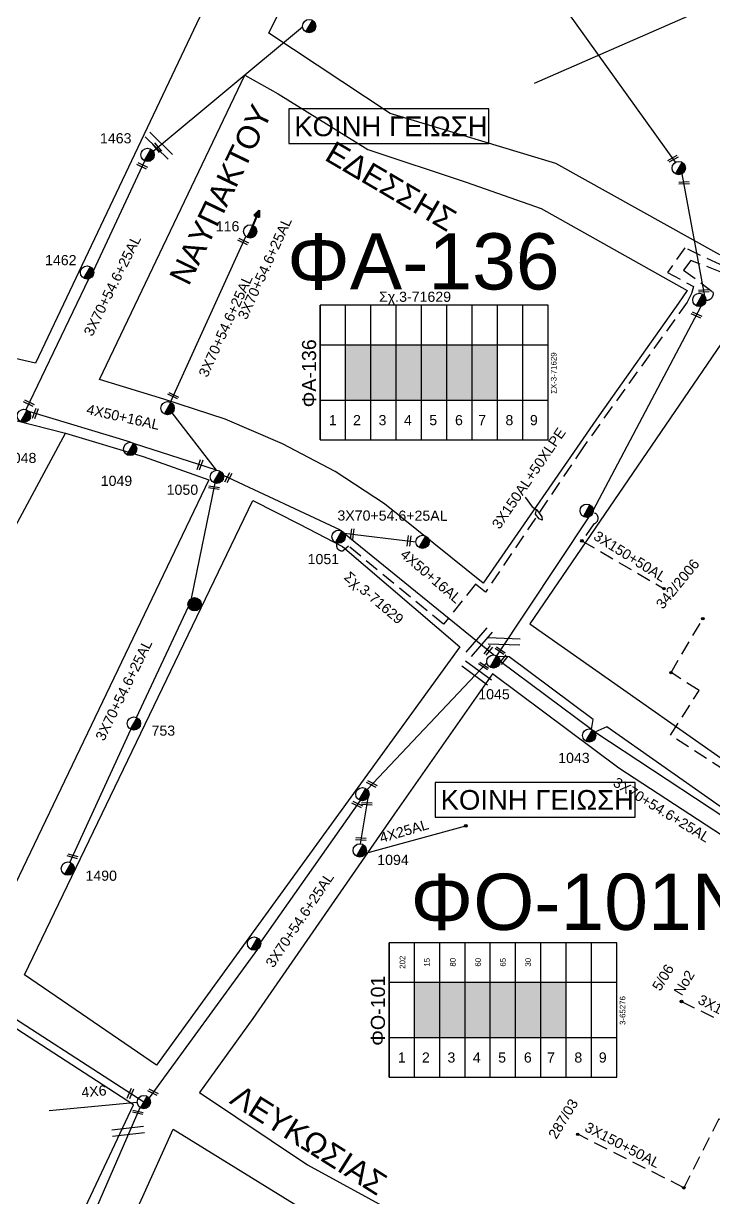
# Model space of a CAD drawing. Header units: millimetres. Extents: x 1113 to 5794, y 757 to 3537.
# Drawn here: x 2133.1 to 2255.7, y 1407 to 1615.7 of the extents above; entities that cross this region are included whole.
import ezdxf
from ezdxf.enums import TextEntityAlignment as Align

# ---------------------------------------------------------------- set-up
doc = ezdxf.new("R2010")
doc.units = ezdxf.units.MM
doc.linetypes.add('DASHED', pattern=[19.05, 12.7, -6.35])
for name, color, linetype in [('Άγνωστα', 7, 'Continuous'), ('Ασφαλειοκιβώτια Χ.Τ 9 αναχωρήσεων', 7, 'Continuous'), ('Γυμνά εναέρια ΧΤ και ΦΟΠ (3Φ)   4x50+16AL', 7, 'Continuous'), ('Εναέρια παροχή ΧΤ 4x25', 7, 'SYN_LINE'), ('Επίτονοι', 7, 'Continuous'), ('Επιγραφές - Σχήματα', 7, 'Continuous'), ('Καλώδια ΧΤ   3x150+50AL', 7, 'DASHED'), ('Καλώδια ΧΤ   3x150AL+50XLPE', 7, 'DASHED'), ('Μηχανική τομή', 7, 'Continuous'), ('Στύλος Ξύλινος', 7, 'Continuous'), ('Στύλος Ξύλινος @ 1', 7, 'Continuous'), ('Στύλος ΦΜ', 7, 'Continuous'), ('Στύλος ΦΜ @ 1', 7, 'Continuous'), ('Συνδέσεις', 7, 'Continuous'), ('Συνεστραμμένα ΧΤ   3x70+54.6+25 AL', 7, 'SYN_LINE'), ('Τομή', 7, 'Continuous'), ('Υπόβαθρο ΔΕΗ', 7, 'Continuous')]:
    doc.layers.add(name, color=color, linetype=linetype)
doc.styles.get("Standard").update_dxf_attribs({"font": 'arial.ttf'})
doc.linetypes.add('SYN_LINE', pattern='A,0.5,-0.0001,["/\\/\\/\\/",Standard,S=0.1,R=0,X=0,Y=-0.05],-0.25', length=0.7501)

# ---------------------------------------------------------------- blocks, each defined once
blk = doc.blocks.new('ΥΠΑΡΧΩΝ ΤΣΙΜΕΝΤΕΝΙΟΣ ΣΤΥΛΟΣ')
at = {"layer": 'Στύλος ΦΜ'}
blk.add_hatch(color=7, dxfattribs=at).paths.add_polyline_path([(-1.29, -2.28, 0.574793), (2.62, 0, 0.268822), (1.3, 2.27)])
at = {"layer": 'Στύλος ΦΜ', "color": 7}
blk.add_line((-1.29, -2.28), (1.3, 2.27), dxfattribs=at)
blk.add_circle((0, 0), 2.62, dxfattribs=at)
at = {"layer": 'Στύλος ΦΜ', "flags": 4}
for tag, p in [('ΑΡΙΘΜΟΣ', (-4.68, 8.05)), ('ΤΥΠΟΣ', (-4.91, 3.03))]:
    blk.add_attdef(tag, p, '', height=4, dxfattribs=at)
blk = doc.blocks.new('ΥΠΑΡΧΩΝ ΞΥΛΙΝΟΣ ΣΤΥΛΟΣ')
at = {"layer": 'Στύλος Ξύλινος'}
h = blk.add_hatch(color=7, dxfattribs=at)
h.paths.add_polyline_path([(-2.62, 0, 0.270008), (-1.29, -2.28), (1.3, 2.27, 0.576266)])
h.paths.add_polyline_path([(-1.29, -2.28, 0.574793), (2.62, 0, 0.268822), (1.3, 2.27)])
at = {"layer": 'Στύλος Ξύλινος', "color": 7}
blk.add_line((-1.29, -2.28), (1.3, 2.27), dxfattribs=at)
blk.add_circle((0, 0), 2.62, dxfattribs=at)
at = {"layer": 'Στύλος Ξύλινος', "flags": 4}
for tag, p in [('ΑΡΙΘΜΟΣ', (-4.91, 8.6)), ('ΤΥΠΟΣ', (-4.85, 3.39))]:
    blk.add_attdef(tag, p, '', height=4, dxfattribs=at)
blk = doc.blocks.new('ΑΣΦΑΛΕΙΟΚΙΒΩΤΙΟ ΥΠΟΣΤΑΘΜΟΥ 9 ΑΝΑΧΩΡΗΣΕΩΝ')
at = {"layer": 'Ασφαλειοκιβώτια Χ.Τ 9 αναχωρήσεων', "ltscale": 40}
for p, q in [((-23.8, 40.36), (24.02, 40.36)), ((-9.72, 40.36), (-9.72, -40.64)), ((9.94, 40.36), (9.94, -40.64)), ((-23.8, 31.36), (24.02, 31.36)), ((-23.8, 22.36), (24.02, 22.36)), ((-23.8, 13.36), (24.02, 13.36)), ((-23.8, 4.36), (24.02, 4.36)), ((-23.8, -4.64), (24.02, -4.64)), ((-23.8, -13.64), (24.02, -13.64)), ((-23.8, -22.64), (24.02, -22.64)), ((-23.8, -31.64), (24.02, -31.64))]:
    blk.add_line(p, q, dxfattribs=at)
at = {"layer": 'Ασφαλειοκιβώτια Χ.Τ 9 αναχωρήσεων'}
blk.add_lwpolyline([(-23.8, -40.64), (24.02, -40.64), (24.02, 40.36), (-23.8, 40.36)], close=True, dxfattribs=at)
for s, p in [('1', (-18.61, 37.24)), ('2', (-18.61, 28.67)), ('3', (-18.61, 19.6)), ('4', (-18.61, 10.58)), ('5', (-18.61, 1.57)), ('6', (-18.61, -7.57)), ('7', (-18.61, -15.81)), ('8', (-18.61, -25.5)), ('9', (-18.61, -34.19))]:
    blk.add_text(s, height=3.6, rotation=270, dxfattribs=at).set_placement(p)
at = {"layer": 'Ασφαλειοκιβώτια Χ.Τ 9 αναχωρήσεων', "ltscale": 40}
for tag, height, p in [('ΟΝΟΜΑ', 5, (-0.16, 44.31)), ('ΚΕΙΜΕΝΟ 1', 2, (17.06, 35.59)), ('ΚΕΙΜΕΝΟ 2', 2, (17.06, 26.88)), ('ΚΕΙΜΕΝΟ 3', 2, (17.06, 17.69)), ('ΚΕΙΜΕΝΟ 4', 2, (17.06, 8.71)), ('ΚΕΙΜΕΝΟ 5', 2, (17.06, -0.13)), ('ΚΕΙΜΕΝΟ 6', 2, (17.06, -9.05)), ('ΚΕΙΜΕΝΟ 7', 2, (17.06, -18.13)), ('ΚΕΙΜΕΝΟ 8', 2, (17.06, -26.85)), ('ΚΕΙΜΕΝΟ 9', 2, (17.06, -35.99)), ('ΣΧ', 2, (-0.1, -42.64))]:
    blk.add_attdef(tag, text='', height=height, dxfattribs=at).set_placement(p, align=Align.MIDDLE_CENTER)
blk = doc.blocks.new('ΜΗΧΑΝΙΚΗ ΤΟΜΗ')
at = {"layer": 'Μηχανική τομή', "ltscale": 40}
for p, q in [((-1.89, 0.78), (1.89, 0.78)), ((1.89, 0), (-1.89, 0))]:
    blk.add_line(p, q, dxfattribs=at)
blk = doc.blocks.new('ΤΟΜΗ')
at = {"layer": 'Τομή', "ltscale": 40}
for p, q in [((-5.68, 0), (5.68, 0)), ((5.68, -2.33), (-5.68, -2.33))]:
    blk.add_line(p, q, dxfattribs=at)
blk = doc.blocks.new('ΕΠΙΤΟΝΟΣ')
at = {"layer": 'Επίτονοι', "lineweight": 40, "ltscale": 40}
blk.add_hatch(color=256, dxfattribs=at).paths.add_polyline_path([(-1.13, 6.47), (0, 9.1), (1.13, 6.47)])
for p, q in [((-1.13, 6.47), (0, 9.1)), ((1.13, 6.47), (-1.13, 6.47)), ((-1.13, 6.47), (0, 6.47)), ((0, 9.1), (1.13, 6.47)), ((0, 6.47), (0, 0))]:
    blk.add_line(p, q, dxfattribs=at)
blk = doc.blocks.new('_ΣΥΝΔΕΣΗ')
at = {"layer": 'Συνδέσεις', "linetype": 'SYN_LINE', "ltscale": 40}
blk.add_hatch(color=256, dxfattribs=at).paths.add_polyline_path([(0.5, -0.01, 1), (-0.5, -0.01, 1)])
at = {"layer": 'Συνδέσεις'}
blk.add_circle((0, -0.01), 0.5, dxfattribs=at)

msp = doc.modelspace()

# ---------------------------------------------------------------- hatches: boundary and pattern name
at = {"layer": 'Ασφαλειοκιβώτια Χ.Τ 9 αναχωρήσεων', "lineweight": -3}
for color, points in [(1, [(2194.79, 1558.57), (2190.29, 1558.57), (2190.29, 1548.74), (2194.79, 1548.74)]), (85, [(2199.29, 1558.57), (2194.79, 1558.57), (2194.79, 1548.74), (2199.29, 1548.74)]), (30, [(2203.79, 1558.57), (2199.29, 1558.57), (2199.29, 1548.74), (2203.79, 1548.74)]), (6, [(2208.29, 1558.57), (2203.79, 1558.57), (2203.79, 1548.74), (2208.29, 1548.74)]), (27, [(2212.79, 1558.57), (2208.29, 1558.57), (2208.29, 1548.74), (2212.79, 1548.74)]), (62, [(2217.29, 1558.57), (2212.79, 1558.57), (2212.79, 1548.74), (2217.29, 1548.74)]), (85, [(2207.03, 1445.25), (2202.53, 1445.25), (2202.53, 1435.42), (2207.03, 1435.42)]), (2, [(2211.53, 1445.25), (2207.03, 1445.25), (2207.03, 1435.42), (2211.53, 1435.42)]), (1, [(2216.03, 1445.25), (2211.53, 1445.25), (2211.53, 1435.42), (2216.03, 1435.42)]), (5, [(2220.53, 1445.25), (2216.03, 1445.25), (2216.03, 1435.42), (2220.53, 1435.42)]), (173, [(2225.03, 1445.25), (2220.53, 1445.25), (2220.53, 1435.42), (2225.03, 1435.42)]), (27, [(2229.53, 1445.25), (2225.03, 1445.25), (2225.03, 1435.42), (2229.53, 1435.42)])]:
    msp.add_hatch(color=color, dxfattribs=at).paths.add_polyline_path(points)

# ---------------------------------------------------------------- linework, layer by layer
at = {"layer": 'Άγνωστα', "color": 85, "linetype": 'DASHED', "lineweight": -3, "ltscale": 0.2}
msp.add_lwpolyline([(2270.94, 1467.88), (2272.64, 1469.39), (2274.63, 1469.99), (2275.75, 1473.83), (2271.13, 1477.02), (2269.93, 1474.86), (2267.23, 1476.74), (2248.05, 1489.18), (2253.11, 1497.12), (2248.14, 1500.31), (2253.79, 1509.91)], dxfattribs=at)
at = {"layer": 'Άγνωστα', "color": 27, "linetype": 'SYN_LINE', "lineweight": -3, "ltscale": 20}
msp.add_lwpolyline([(2153.29, 1423.87), (2137.65, 1422.38)], dxfattribs=at)
at = {"layer": 'Γυμνά εναέρια ΧΤ και ΦΟΠ (3Φ)   4x50+16AL', "color": 85, "lineweight": -3}
for points in [[(2152.07, 1541.25), (2134.05, 1546.72)], [(2167.4, 1536.3), (2152.79, 1540.98)], [(2189.38, 1525.61), (2168.61, 1535.35)], [(2216.62, 1503.45), (2190.14, 1524.96)]]:
    msp.add_lwpolyline(points, dxfattribs=at)
at = {"layer": 'Εναέρια παροχή ΧΤ 4x25', "color": 27, "lineweight": -3, "ltscale": 20}
msp.add_lwpolyline([(2193.89, 1468.19), (2211.67, 1473.06)], dxfattribs=at)
at = {"layer": 'Επιγραφές - Σχήματα', "color": 190, "lineweight": -3}
for points in [[(2180.24, 1594.35), (2215.75, 1594.35), (2215.75, 1600.53), (2180.24, 1600.53)], [(2206.23, 1474.6), (2241.75, 1474.6), (2241.75, 1480.78), (2206.23, 1480.78)]]:
    msp.add_lwpolyline(points, close=True, dxfattribs=at)
at = {"layer": 'Επιγραφές - Σχήματα', "lineweight": -3}
msp.add_lwpolyline([(2222.22, 1531.48), (2223.46, 1529.79), (2224.21, 1529.29), (2225.17, 1528.03), (2225.24, 1527.42), (2224.71, 1527.65), (2224.08, 1528.46), (2224.21, 1529.29)], dxfattribs=at)
at = {"layer": 'Καλώδια ΧΤ   3x150+50AL', "color": 1, "lineweight": -3, "ltscale": 0.2}
msp.add_lwpolyline([(2234.28, 1528.77, -0.810288), (2234.45, 1526.76), (2232.3, 1523.75), (2246.9, 1515.23)], format="xyb", dxfattribs=at)
at = {"layer": 'Καλώδια ΧΤ   3x150+50AL', "color": 173, "lineweight": -3, "ltscale": 0.2}
msp.add_lwpolyline([(2249.99, 1441.83), (2264.81, 1434.62), (2259.82, 1425.72, -0.972713), (2256.66, 1421), (2250.42, 1408.72), (2231.56, 1418.23)], format="xyb", dxfattribs=at)
at = {"layer": 'Καλώδια ΧΤ   3x150AL+50XLPE', "color": 1, "lineweight": -3, "ltscale": 0.2}
msp.add_lwpolyline([(2268.75, 1584.66), (2273.18, 1582.66, -0.572569), (2273.38, 1580.77), (2270.69, 1576.92), (2256.85, 1571.58), (2251.68, 1573.55), (2250.37, 1571.86), (2255.62, 1567.98, -0.541566), (2254.35, 1566.55, -2.303902)], format="xyb", dxfattribs=at)
at = {"layer": 'Καλώδια ΧΤ   3x150AL+50XLPE', "color": 85, "lineweight": -3, "ltscale": 0.2}
msp.add_lwpolyline([(2267.9, 1583.33), (2271.79, 1580.8), (2270.13, 1578.3), (2256.85, 1572.88), (2250.58, 1575.81), (2247.52, 1571.45), (2252.11, 1568.93), (2251.79, 1567.69), (2251.02, 1566.17), (2232.56, 1540.42), (2215.17, 1514.58), (2213.37, 1516.03), (2207.72, 1508.89), (2190.85, 1522.77), (2189.94, 1522.02, -0.692696), (2188.81, 1523.32, -1.972513)], format="xyb", dxfattribs=at)
at = {"layer": 'Συνεστραμμένα ΧΤ   3x70+54.6+25 AL', "color": 1, "lineweight": -3, "ltscale": 20}
for points in [[(2248.93, 1591.03), (2229.78, 1617.72)], [(2156.1, 1593.02), (2182.67, 1615.1)], [(2254.13, 1567.24), (2250.12, 1589)], [(2234.33, 1529.15), (2253.48, 1565.43)], [(2217.16, 1503.3), (2233.62, 1528.01)]]:
    msp.add_lwpolyline(points, dxfattribs=at)
at = {"layer": 'Συνεστραμμένα ΧΤ   3x70+54.6+25 AL', "color": 85, "lineweight": -3, "ltscale": 20}
for points in [[(2145.51, 1571.73), (2154.61, 1591.29)], [(2159.19, 1548.4), (2172.57, 1577.87)], [(2133.54, 1547.07), (2144.66, 1570.31)], [(2162.93, 1513.5), (2167.12, 1534)], [(2153.17, 1492.33), (2162.37, 1512.05)], [(2141.34, 1466.57), (2152.14, 1490.21)]]:
    msp.add_lwpolyline(points, dxfattribs=at)
at = {"layer": 'Συνεστραμμένα ΧΤ   3x70+54.6+25 AL', "color": 85, "lineweight": -3, "ltscale": 10}
for points in [[(2167.4, 1536.3), (2159.5, 1546.48)], [(2190.06, 1525.11), (2202.81, 1523.57)]]:
    msp.add_lwpolyline(points, dxfattribs=at)
at = {"layer": 'Συνεστραμμένα ΧΤ   3x70+54.6+25 AL', "color": 5, "lineweight": -3, "ltscale": 20}
for points in [[(2234, 1490.22), (2234.28, 1491.95), (2219.36, 1503.09), (2217.36, 1503.15)], [(2266.06, 1470.07), (2236.71, 1490.69), (2234.6, 1489.72)]]:
    msp.add_lwpolyline(points, dxfattribs=at)
at = {"layer": 'Συνεστραμμένα ΧΤ   3x70+54.6+25 AL', "color": 27, "lineweight": -3, "ltscale": 20}
for points in [[(2215.41, 1502.06), (2194.13, 1479.53)], [(2234, 1490.22), (2217.75, 1502.29)], [(2265.34, 1469.43), (2234.6, 1489.72)], [(2194.28, 1478.05), (2192.92, 1469.87)], [(2192.92, 1477.58), (2175.2, 1452.39)], [(2174.65, 1451.12), (2155.38, 1424.7)], [(2154.47, 1423.95), (2124.37, 1443.39)]]:
    msp.add_lwpolyline(points, dxfattribs=at)
at = {"layer": 'Συνεστραμμένα ΧΤ   3x70+54.6+25 AL', "color": 30, "lineweight": -3, "ltscale": 20}
msp.add_lwpolyline([(2142.57, 1397.07), (2153.81, 1422.98)], dxfattribs=at)
at = {"layer": 'Υπόβαθρο ΔΕΗ', "lineweight": -3}
for points in [[(2223.87, 1605.1), (2271.96, 1626.21), (2276.23, 1591.3), (2276.23, 1591.3), (2269.01, 1579.04), (2256.81, 1574.57), (2227.69, 1590.8), (2227.69, 1590.8), (2198.26, 1599.71), (2176.68, 1613.98), (2180.19, 1621.19), (2168.81, 1626.21), (2135.22, 1555.32), (2122.47, 1558.21), (2110.61, 1560.5), (2124.83, 1590.69)], [(2194.24, 1593.3), (2211.74, 1587.5), (2225.04, 1582.85), (2250.98, 1568.25), (2249.49, 1565.99), (2235.31, 1545.94), (2214.77, 1516.21), (2197.22, 1530.3), (2188.47, 1536.04), (2179.11, 1541), (2168.94, 1545.39), (2157.99, 1548.95), (2146.57, 1552.42), (2172.39, 1606.51), (2178.33, 1603.21), (2194.24, 1593.3), (2194.24, 1593.3)], [(2223.07, 1508.95), (2269.79, 1476.16), (2284, 1510.16), (2305.18, 1560.72), (2261.18, 1564.85), (2245.52, 1541.87), (2223.07, 1508.95)], [(2035.88, 1415.98), (2040.82, 1430.4), (2064.67, 1479.74), (2069.36, 1490.01), (2099.34, 1551.77), (2128.87, 1545.84), (2140.56, 1542.89), (2154.36, 1538.7), (2166.02, 1534.56), (2126.15, 1451.42)], [(2126.15, 1451.42), (2100.7, 1468.82), (2140.56, 1542.89)], [(2277.12, 1322.06), (2310.99, 1307.83), (2350.35, 1384.28), (2361.67, 1406.29), (2343.56, 1417.93), (2327.75, 1427.98), (2291.05, 1450.74), (2257.12, 1471.38), (2238.88, 1483.33), (2216.4, 1500.06), (2199.01, 1475.22), (2173.81, 1438.81), (2164.34, 1425.63), (2183.57, 1412.81), (2227.54, 1388.72)], [(2051, 1379.06), (2120.08, 1354.85), (2134.22, 1384.28), (2152.65, 1423.45), (2095.94, 1460.21), (2051.47, 1378.89)], [(2143.95, 1384.28), (2159.66, 1419.12), (2216.13, 1384.28), (2229.45, 1376.48), (2204.05, 1331.02), (2189.49, 1302.36), (2189.49, 1302.36)]]:
    msp.add_lwpolyline(points, dxfattribs=at)
msp.add_lwpolyline([(2173.83, 1530.91), (2182.11, 1526.68), (2189.79, 1522.75), (2210.63, 1504.88), (2156.73, 1430.51), (2133.28, 1446.55)], close=True, dxfattribs=at)

# ---------------------------------------------------------------- block references
at = {"layer": 'Ασφαλειοκιβώτια Χ.Τ 9 αναχωρήσεων', "lineweight": -3, "xscale": 0.5, "yscale": 0.5, "zscale": 0.5, "rotation": 90}
for p, values in [((2205.97, 1553.6), {'ΟΝΟΜΑ': 'ΦΑ-136', 'ΣΧ': 'ΣΧ-3-71629'}), ((2218.21, 1440.28), {'ΟΝΟΜΑ': 'ΦΟ-101', 'ΣΧ': '3-65276', 'ΚΕΙΜΕΝΟ 2': '15', 'ΚΕΙΜΕΝΟ 1': '202', 'ΚΕΙΜΕΝΟ 3': '80', 'ΚΕΙΜΕΝΟ 4': '60', 'ΚΕΙΜΕΝΟ 5': '65', 'ΚΕΙΜΕΝΟ 6': '30'})]:
    msp.add_blockref('ΑΣΦΑΛΕΙΟΚΙΒΩΤΙΟ ΥΠΟΣΤΑΘΜΟΥ 9 ΑΝΑΧΩΡΗΣΕΩΝ', p, dxfattribs=at).add_auto_attribs(values)
at = {"layer": 'Επίτονοι', "lineweight": -3, "xscale": 0.449999999999827, "yscale": 0.449999999999827, "zscale": 0.449999999999827, "rotation": 336.6082908462426}
msp.add_blockref('ΕΠΙΤΟΝΟΣ', (2173.35, 1578.75), dxfattribs=at)
at = {"layer": 'Μηχανική τομή', "lineweight": -3}
for p, xscale, yscale, zscale, rotation in [((2156.67, 1593.5), 0.4999999999997932, 0.4999999999997932, 0.4999999999997932, 309.3790896755958), ((2154.08, 1590.25), 0.4999999999998828, 0.4999999999998828, 0.4999999999998828, 334.0472609557588), ((2248.59, 1591.5), 0.4999999999997796, 0.4999999999997796, 0.4999999999997796, 28.91080497511756), ((2250.46, 1587.17), 0.4999999999997077, 0.4999999999997077, 0.4999999999997077, 2.942189605899011), ((2172.03, 1576.78), 0.4999999999998828, 0.4999999999998828, 0.4999999999998828, 334.0472609557588), ((2253.99, 1567.98), 0.4999999999997077, 0.4999999999997077, 0.4999999999997077, 2.942189605899011), ((2252.58, 1563.71), 0.4999999999996648, 0.4999999999996648, 0.4999999999996648, 336.8430195748814), ((2159.58, 1549.37), 0.4999999999998828, 0.4999999999998828, 0.4999999999998828, 334.0472609557588), ((2133.95, 1548.01), 0.4999999999998828, 0.4999999999998828, 0.4999999999998828, 334.0472609557588), ((2135.37, 1546.32), 0.4999999999998105, 0.4999999999998105, 0.4999999999998105, 70.48397957132364), ((2164.6, 1537.2), 0.4999999999998105, 0.4999999999998105, 0.4999999999998105, 70.48397957132364), ((2169.63, 1534.87), 0.4999999999998233, 0.4999999999998233, 0.4999999999998233, 61.91003764349958), ((2166.91, 1533), 0.4999999999998071, 0.4999999999998071, 0.4999999999998071, 351.3691802829644), ((2191.67, 1524.91), 0.4999999999998133, 0.4999999999998133, 0.4999999999998133, 82.76019444052729), ((2201.76, 1523.7), 0.4999999999998133, 0.4999999999998133, 0.4999999999998133, 82.76019444052729), ((2215.8, 1504.12), 0.4999999999998055, 0.4999999999998055, 0.4999999999998055, 51.42450831934983), ((2217.66, 1504.06), 0.4999999999996841, 0.4999999999996841, 0.4999999999996841, 325.3986935325105), ((2218.54, 1502.5), 0.4999999999998055, 0.4999999999998055, 0.4999999999998055, 51.42450831934983), ((2214.73, 1501.33), 0.4999999999996841, 0.4999999999996841, 0.4999999999996841, 325.3986935325105), ((2194.88, 1480.33), 0.4999999999996871, 0.4999999999996871, 0.4999999999996871, 333.1778641319225), ((2192.28, 1476.67), 0.4999999999996871, 0.4999999999996871, 0.4999999999996871, 333.1778641319225), ((2194.08, 1476.8), 0.4999999999996881, 0.4999999999996881, 0.4999999999996881, 356.8827326694465), ((2193.03, 1470.52), 0.4999999999996881, 0.4999999999996881, 0.4999999999996881, 356.8827326694465), ((2141.74, 1467.47), 0.4999999999998002, 0.4999999999998002, 0.4999999999998002, 344.658491579153), ((2152.26, 1425.38), 0.4999999999997335, 0.4999999999997335, 0.4999999999997335, 66.73455494705941), ((2155.99, 1425.54), 0.4999999999996871, 0.4999999999996871, 0.4999999999996871, 333.1778641319225), ((2153.36, 1421.93), 0.499999999999676, 0.499999999999676, 0.499999999999676, 347.3040600040018)]:
    msp.add_blockref('ΜΗΧΑΝΙΚΗ ΤΟΜΗ', p, dxfattribs=dict(at, xscale=xscale, yscale=yscale, zscale=zscale, rotation=rotation))
at = {"layer": 'Στύλος Ξύλινος @ 1', "lineweight": -3, "ltscale": 40, "xscale": 0.4499999999998181, "yscale": 0.4499999999998181, "zscale": 0.4499999999998181}
msp.add_blockref('ΥΠΑΡΧΩΝ ΞΥΛΙΝΟΣ ΣΤΥΛΟΣ', (2163.48, 1512.46), dxfattribs=at)
at = {"layer": 'Στύλος ΦΜ @ 1', "lineweight": -3, "ltscale": 40, "xscale": 0.4499999999998181, "yscale": 0.4499999999998181, "zscale": 0.4499999999998181}
for p in [(2183.84, 1615.25), (2249.51, 1590.01), (2253.17, 1566.56), (2158.69, 1547.33), (2233.15, 1529.09), (2203.99, 1523.55), (2193.3, 1478.69), (2174.05, 1452.13), (2154.47, 1423.95)]:
    msp.add_blockref('ΥΠΑΡΧΩΝ ΤΣΙΜΕΝΤΕΝΙΟΣ ΣΤΥΛΟΣ', p, dxfattribs=at)
at = {"layer": 'Στύλος ΦΜ @ 1', "lineweight": -3, "ltscale": 40}
ref = msp.add_blockref('ΥΠΑΡΧΩΝ ΤΣΙΜΕΝΤΕΝΙΟΣ ΣΤΥΛΟΣ', (2155.13, 1592.35), dxfattribs=dict(at, xscale=0.4499999999998181, yscale=0.4499999999998181, zscale=0.4499999999998181))
ref.add_attrib('ΤΥΠΟΣ', '1463', (2146.67, 1594.41), dxfattribs={"layer": 'Στύλος ΦΜ', "height": 1.8, "flags": 4})
ref = msp.add_blockref('ΥΠΑΡΧΩΝ ΤΣΙΜΕΝΤΕΝΙΟΣ ΣΤΥΛΟΣ', (2173.35, 1578.75), dxfattribs=dict(at, xscale=0.4499999999998181, yscale=0.4499999999998181, zscale=0.4499999999998181))
ref.add_attrib('ΤΥΠΟΣ', '116', (2167.24, 1578.76), dxfattribs={"layer": 'Στύλος ΦΜ', "height": 1.8, "flags": 4})
ref = msp.add_blockref('ΥΠΑΡΧΩΝ ΤΣΙΜΕΝΤΕΝΙΟΣ ΣΤΥΛΟΣ', (2144.37, 1571.45), dxfattribs=dict(at, xscale=0.4499999999998181, yscale=0.4499999999998181, zscale=0.4499999999998181))
ref.add_attrib('ΤΥΠΟΣ', '1462', (2136.91, 1572.74), dxfattribs={"layer": 'Στύλος ΦΜ', "height": 1.8, "flags": 4})
ref = msp.add_blockref('ΥΠΑΡΧΩΝ ΤΣΙΜΕΝΤΕΝΙΟΣ ΣΤΥΛΟΣ', (2133.16, 1545.96), dxfattribs=dict(at, xscale=0.4499999999998181, yscale=0.4499999999998181, zscale=0.4499999999998181))
ref.add_attrib('ΤΥΠΟΣ', '1048', (2129.78, 1537.57), dxfattribs={"layer": 'Στύλος ΦΜ', "height": 1.8, "flags": 4})
ref = msp.add_blockref('ΥΠΑΡΧΩΝ ΤΣΙΜΕΝΤΕΝΙΟΣ ΣΤΥΛΟΣ', (2152.04, 1540.07), dxfattribs=dict(at, xscale=0.4499999999998181, yscale=0.4499999999998181, zscale=0.4499999999998181))
ref.add_attrib('ΤΥΠΟΣ', '1049', (2146.8, 1533.5), dxfattribs={"layer": 'Στύλος ΦΜ', "height": 1.8, "flags": 4})
ref = msp.add_blockref('ΥΠΑΡΧΩΝ ΤΣΙΜΕΝΤΕΝΙΟΣ ΣΤΥΛΟΣ', (2167.45, 1535.12), dxfattribs=dict(at, xscale=0.4499999999998181, yscale=0.4499999999998181, zscale=0.4499999999998181))
ref.add_attrib('ΤΥΠΟΣ', '1050', (2158.52, 1531.92), dxfattribs={"layer": 'Στύλος ΦΜ', "height": 1.8, "flags": 4})
ref = msp.add_blockref('ΥΠΑΡΧΩΝ ΤΣΙΜΕΝΤΕΝΙΟΣ ΣΤΥΛΟΣ', (2189.07, 1524.47), dxfattribs=dict(at, xscale=0.4499999999998181, yscale=0.4499999999998181, zscale=0.4499999999998181))
ref.add_attrib('ΤΥΠΟΣ', '1051', (2183.57, 1519.59), dxfattribs={"layer": 'Στύλος ΦΜ', "height": 1.8, "flags": 4})
ref = msp.add_blockref('ΥΠΑΡΧΩΝ ΤΣΙΜΕΝΤΕΝΙΟΣ ΣΤΥΛΟΣ', (2216.57, 1502.28), dxfattribs=dict(at, xscale=0.4499999999998181, yscale=0.4499999999998181, zscale=0.4499999999998181))
ref.add_attrib('ΤΥΠΟΣ', '1045', (2213.89, 1495.56), dxfattribs={"layer": 'Στύλος ΦΜ', "height": 1.8, "flags": 4})
ref = msp.add_blockref('ΥΠΑΡΧΩΝ ΤΣΙΜΕΝΤΕΝΙΟΣ ΣΤΥΛΟΣ', (2152.7, 1491.25), dxfattribs=dict(at, xscale=0.4499999999998181, yscale=0.4499999999998181, zscale=0.4499999999998181))
ref.add_attrib('ΤΥΠΟΣ', '753', (2155.83, 1489.09), dxfattribs={"layer": 'Στύλος ΦΜ', "height": 1.8, "flags": 4})
ref = msp.add_blockref('ΥΠΑΡΧΩΝ ΤΣΙΜΕΝΤΕΝΙΟΣ ΣΤΥΛΟΣ', (2233.59, 1489.12), dxfattribs=dict(at, xscale=0.4499999999998181, yscale=0.4499999999998181, zscale=0.4499999999998181))
ref.add_attrib('ΤΥΠΟΣ', '1043', (2228.09, 1484.24), dxfattribs={"layer": 'Στύλος ΦΜ', "height": 1.8, "flags": 4})
ref = msp.add_blockref('ΥΠΑΡΧΩΝ ΤΣΙΜΕΝΤΕΝΙΟΣ ΣΤΥΛΟΣ', (2192.83, 1468.7), dxfattribs=dict(at, xscale=0.4499999999998181, yscale=0.4499999999998181, zscale=0.4499999999998181))
ref.add_attrib('ΤΥΠΟΣ', '1094', (2195.94, 1466.11), dxfattribs={"layer": 'Στύλος ΦΜ', "height": 1.8, "flags": 4})
ref = msp.add_blockref('ΥΠΑΡΧΩΝ ΤΣΙΜΕΝΤΕΝΙΟΣ ΣΤΥΛΟΣ', (2140.95, 1465.46), dxfattribs=dict(at, xscale=0.4499999999998181, yscale=0.4499999999998181, zscale=0.4499999999998181))
ref.add_attrib('ΤΥΠΟΣ', '1490', (2144.09, 1463.3), dxfattribs={"layer": 'Στύλος ΦΜ', "height": 1.8, "flags": 4})
at = {"layer": 'Συνδέσεις', "lineweight": -3, "xscale": 0.4499999999998181, "yscale": 0.4499999999998181, "zscale": 0.4499999999998181}
for p in [(2232.3, 1523.75), (2246.9, 1515.23), (2253.79, 1509.91), (2248.14, 1500.31), (2211.67, 1473.06), (2249.99, 1441.83), (2231.56, 1418.23), (2250.42, 1408.72)]:
    msp.add_blockref('_ΣΥΝΔΕΣΗ', p, dxfattribs=at)
at = {"layer": 'Τομή', "lineweight": -3}
for p, xscale, yscale, zscale, rotation in [((2156.73, 1593.55), 0.499999999999505, 0.499999999999505, 0.499999999999505, 135.6698914862079), ((2214.48, 1505.33), 0.4999999999995078, 0.4999999999995078, 0.4999999999995078, 229.2397658749613), ((2218.46, 1505.26), 0.4999999999995932, 0.4999999999995932, 0.4999999999995932, 177.9130434608253), ((2213.23, 1499.75), 0.4999999999995511, 0.4999999999995511, 0.4999999999995511, 143.6855000833978), ((2151.73, 1418.17), 0.4999999999996851, 0.4999999999996851, 0.4999999999996851, 186.5970522053373)]:
    msp.add_blockref('ΤΟΜΗ', p, dxfattribs=dict(at, xscale=xscale, yscale=yscale, zscale=zscale, rotation=rotation))

# ---------------------------------------------------------------- texts
at = {"layer": 'Γυμνά εναέρια ΧΤ και ΦΟΠ (3Φ)   4x50+16AL', "color": 7, "lineweight": -3, "char_height": 1.8, "width": 168.3718, "attachment_point": 1}
for insert, rotation in [((2144.54, 1548.06), 347.477), ((2201.05, 1522.43), 319.4639)]:
    msp.add_mtext('4X50+16AL', dxfattribs=dict(at, insert=insert, rotation=rotation))
at = {"layer": 'Εναέρια παροχή ΧΤ 4x25', "color": 7, "lineweight": -3, "insert": (2196.15, 1471.74), "char_height": 1.8, "width": 168.3718, "attachment_point": 1, "rotation": 16.3228}
msp.add_mtext('4X25AL', dxfattribs=at)
at = {"layer": 'Επιγραφές - Σχήματα', "color": 7, "lineweight": -3, "width": 168.3718, "attachment_point": 1}
for s, insert, char_height, rotation in [('ΝΑΥΠΑΚΤΟΥ', (2158.82, 1570.64), 4, 64.2946), ('ΕΔΕΣΣΗΣ', (2188.39, 1595), 4, 329.5299), ('342/2006', (2245.29, 1512.59), 1.8, 50.7332), ('Σχ.3-71629', (2191.05, 1518.44), 1.8, 319.6728), ('5/06', (2244.67, 1444.48), 1.8, 58.761), ('No2', (2248.5, 1443.65), 1.8, 58.761), ('4X6', (2143.28, 1426.56), 1.8, 5.1542), ('ΛΕΥΚΩΣΙΑΣ', (2171.62, 1427.25), 4, 327.7997), ('287/03', (2226.21, 1418.16), 1.8, 58.761)]:
    msp.add_mtext(s, dxfattribs=dict(at, insert=insert, char_height=char_height, rotation=rotation))
at = {"layer": 'Επιγραφές - Σχήματα', "color": 190, "lineweight": -3, "char_height": 3.5, "width": 35.1311, "attachment_point": 1}
for insert in [(2181.19, 1599.18), (2207.19, 1479.43)]:
    msp.add_mtext('KOINH ΓΕΙΩΣΗ', dxfattribs=dict(at, insert=insert))
at = {"layer": 'Επιγραφές - Σχήματα', "color": 7, "lineweight": -3, "width": 168.3718, "attachment_point": 1}
for s, insert, char_height in [('ΦΑ-136', (2179.91, 1578.42), 10), ('Σχ.3-71629', (2196.25, 1568.03), 1.8), ('ΦO-101Ν', (2201.84, 1464.56), 10)]:
    msp.add_mtext(s, dxfattribs=dict(at, insert=insert, char_height=char_height))
at = {"layer": 'Καλώδια ΧΤ   3x150+50AL', "color": 7, "lineweight": -3, "char_height": 1.8, "width": 168.3718, "attachment_point": 1}
for insert, rotation in [((2235.17, 1525.62), 327.7909), ((2253.57, 1443.17), 332.5184), ((2233.46, 1420.49), 332.5184)]:
    msp.add_mtext('3X150+50AL', dxfattribs=dict(at, insert=insert, rotation=rotation))
at = {"layer": 'Καλώδια ΧΤ   3x150AL+50XLPE', "color": 7, "lineweight": -3, "insert": (2222.87, 1534.85), "char_height": 1.8, "width": 27.8484, "attachment_point": 5, "rotation": 55.6187}
msp.add_mtext('3X150AL+50XLPE', dxfattribs=at)
at = {"layer": 'Συνεστραμμένα ΧΤ   3x70+54.6+25 AL', "color": 7, "lineweight": -3, "char_height": 1.8, "width": 168.3718, "attachment_point": 1}
for insert, rotation in [((2171.07, 1563.65), 65.5083), ((2143.69, 1560.76), 63.5066), ((2164.1, 1553.41), 65.5083), ((2188.86, 1529.15), 359.8178), ((2145.77, 1488.81), 63.8084), ((2238.61, 1481.81), 328.4274), ((2175.97, 1448.69), 56.2794)]:
    msp.add_mtext('3X70+54.6+25AL', dxfattribs=dict(at, insert=insert, rotation=rotation))

doc.saveas('drawing.dxf')
